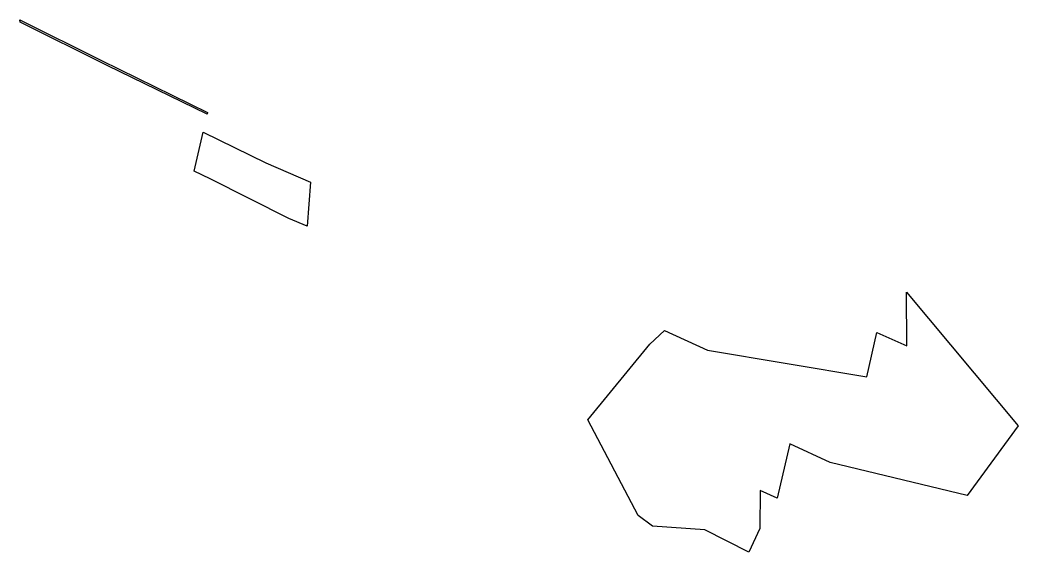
# Model space of a CAD drawing. Header units: metres. Extents: x 256893 to 257357, y 386313 to 386560.
import ezdxf

# ---------------------------------------------------------------- set-up
doc = ezdxf.new("R2010")
doc.units = ezdxf.units.M

msp = doc.modelspace()

# ---------------------------------------------------------------- linework, layer by layer
for points in [[(256893.363905, 386560.240723, 43.159261), (256931.321049, 386541.446681, 43.549628), (256980.54355, 386517.260077, 43.719321), (256980.335991, 386516.354061, 45.548801), (256933.940148, 386539.031037, 45.607977), (256893.440805, 386559.193861, 44.991667), (256893.363905, 386560.240723, 43.159261)], [(257007.666849, 386493.813, 62.186292), (257028.372554, 386484.781487, 60.182898), (257026.790716, 386464.357946, 98.670991), (257018.26353, 386467.985895, 99.66214), (256981.706851, 386486.348096, 98.81123), (256974.298375, 386489.999265, 98.766), (256978.438311, 386508.0705, 62.27547), (257007.666849, 386493.813, 62.186292)], [(257251.135605, 386363.135118, 83.077697), (257245.354579, 386337.900364, 134.033236), (257237.372992, 386341.513294, 134.566772), (257237.189031, 386323.816629, 166.861452), (257232.127831, 386312.816047, 191.332801), (257211.696601, 386323.091872, 190.833012), (257187.314781, 386324.876788, 209.260828), (257180.729003, 386329.786022, 206.200226), (257157.267336, 386374.295263, 146.237281), (257186.050841, 386409.446473, 56.834017), (257192.967948, 386415.869642, 39.024329), (257212.841508, 386406.752935, 37.915161), (257286.88688, 386394.254358, -5.197266), (257291.627354, 386414.946998, -46.981096), (257305.596928, 386408.739188, -48.124848), (257305.347637, 386433.681339, -93.189854), (257357.232987, 386371.479541, -26.363887), (257333.650964, 386339.177774, 53.243084), (257269.979235, 386354.490877, 82.02601), (257251.135605, 386363.135118, 83.077697)]]:
    msp.add_polyline3d(points)

doc.saveas('drawing.dxf')
